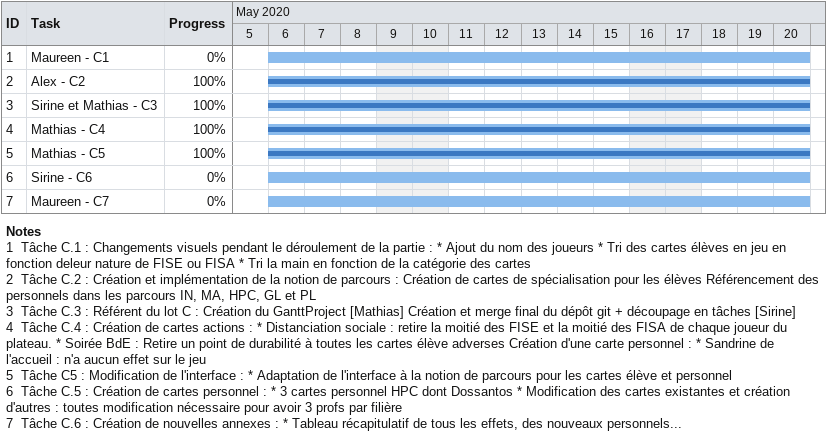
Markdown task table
| ID | Task | Start | Finish | % complete |
|---|---|---|---|---|
| 1 | Maureen - C1 | 2020-05-06 | 2020-05-20 | 0 |
| 2 | Alex - C2 | 2020-05-06 | 2020-05-20 | 100 |
| 3 | Sirine et Mathias - C3 | 2020-05-06 | 2020-05-20 | 100 |
| 4 | Mathias - C4 | 2020-05-06 | 2020-05-20 | 100 |
| 5 | Mathias - C5 | 2020-05-06 | 2020-05-20 | 100 |
| 6 | Sirine - C6 | 2020-05-06 | 2020-05-20 | 0 |
| 7 | Maureen - C7 | 2020-05-06 | 2020-05-20 | 0 |

Notes
- 1: Tâche C.1 : Changements visuels pendant le déroulement de la partie : * Ajout du nom des joueurs * Tri des cartes élèves en jeu en fonction deleur nature de FISE ou FISA * Tri la main en fonction de la catégorie des cartes
- 2: Tâche C.2 : Création et implémentation de la notion de parcours : Création de cartes de spécialisation pour les élèves Référencement des personnels dans les parcours IN, MA, HPC, GL et PL
- 3: Tâche C.3 : Référent du lot C : Création du GanttProject [Mathias] Création et merge final du dépôt git + découpage en tâches [Sirine]
- 4: Tâche C.4 : Création de cartes actions : * Distanciation sociale : retire la moitié des FISE et la moitié des FISA de chaque joueur du plateau. * Soirée BdE : Retire un point de durabilité à toutes les cartes élève adverses Création d'une carte personnel : * Sandrine de l'accueil : n'a aucun effet sur le jeu
- 5: Tâche C5 : Modification de l'interface : * Adaptation de l'interface à la notion de parcours pour les cartes élève et personnel
- 6: Tâche C.5 : Création de cartes personnel : * 3 cartes personnel HPC dont Dossantos * Modification des cartes existantes et création d'autres : toutes modification nécessaire pour avoir 3 profs par filière
- 7: Tâche C.6 : Création de nouvelles annexes : * Tableau récapitulatif de tous les effets, des nouveaux personnels...
